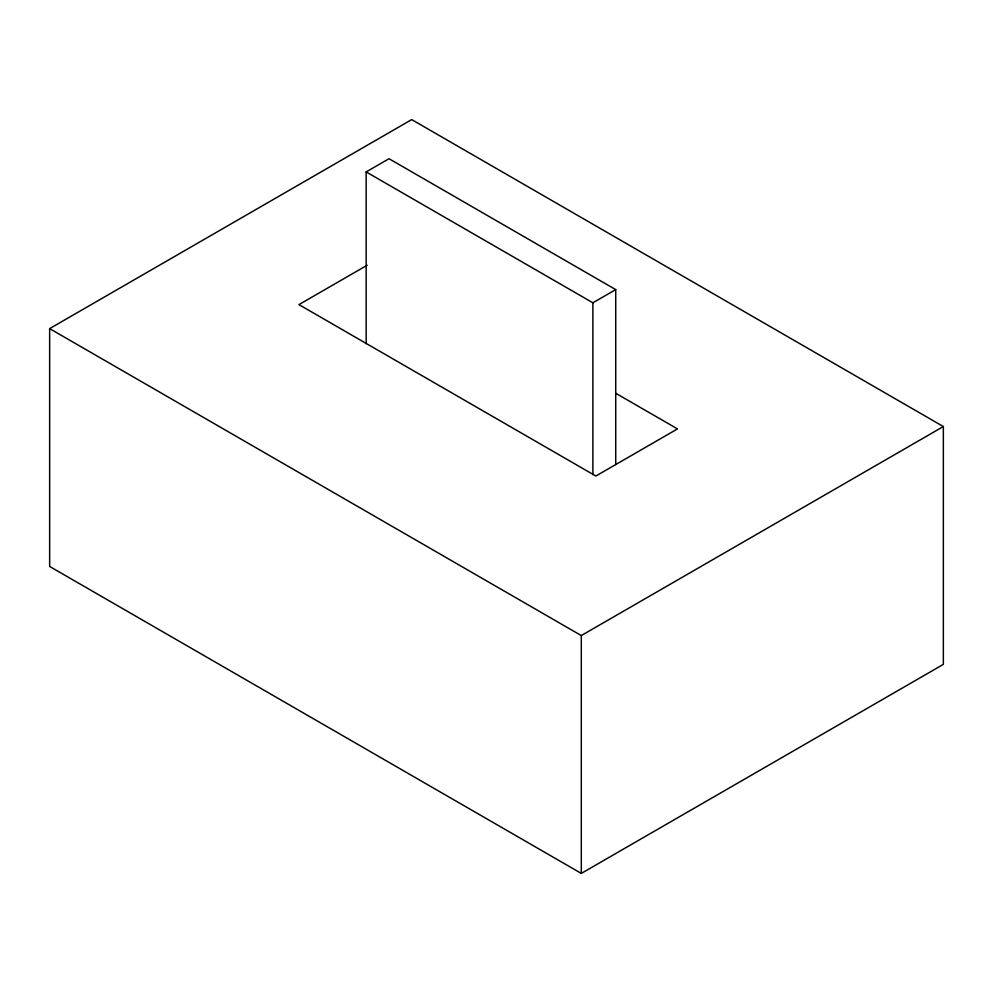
<?xml version="1.0" encoding="UTF-8"?>
<svg xmlns="http://www.w3.org/2000/svg" width="993" height="993" viewBox="0 0 993 993"><rect width="100%" height="100%" fill="white"/><g stroke="black" fill="none" stroke-linecap="round" stroke-linejoin="round"><path stroke-width="1.49" d="M49.65 328.621L411.698 119.594L943.35 426.543L943.35 664.379L581.302 873.406L49.65 566.457L49.65 328.621L581.302 635.57L943.35 426.543M366.169 343.727L366.169 171.913L389.02 158.719L615.722 289.608L615.722 464.525M367.199 265.205L298.943 304.615L595.862 476.032L677.487 428.902L615.685 393.228M366.169 171.913L592.883 302.791L615.722 289.608M592.883 302.791L592.883 474.617M581.302 635.57L581.302 873.406"/></g></svg>
